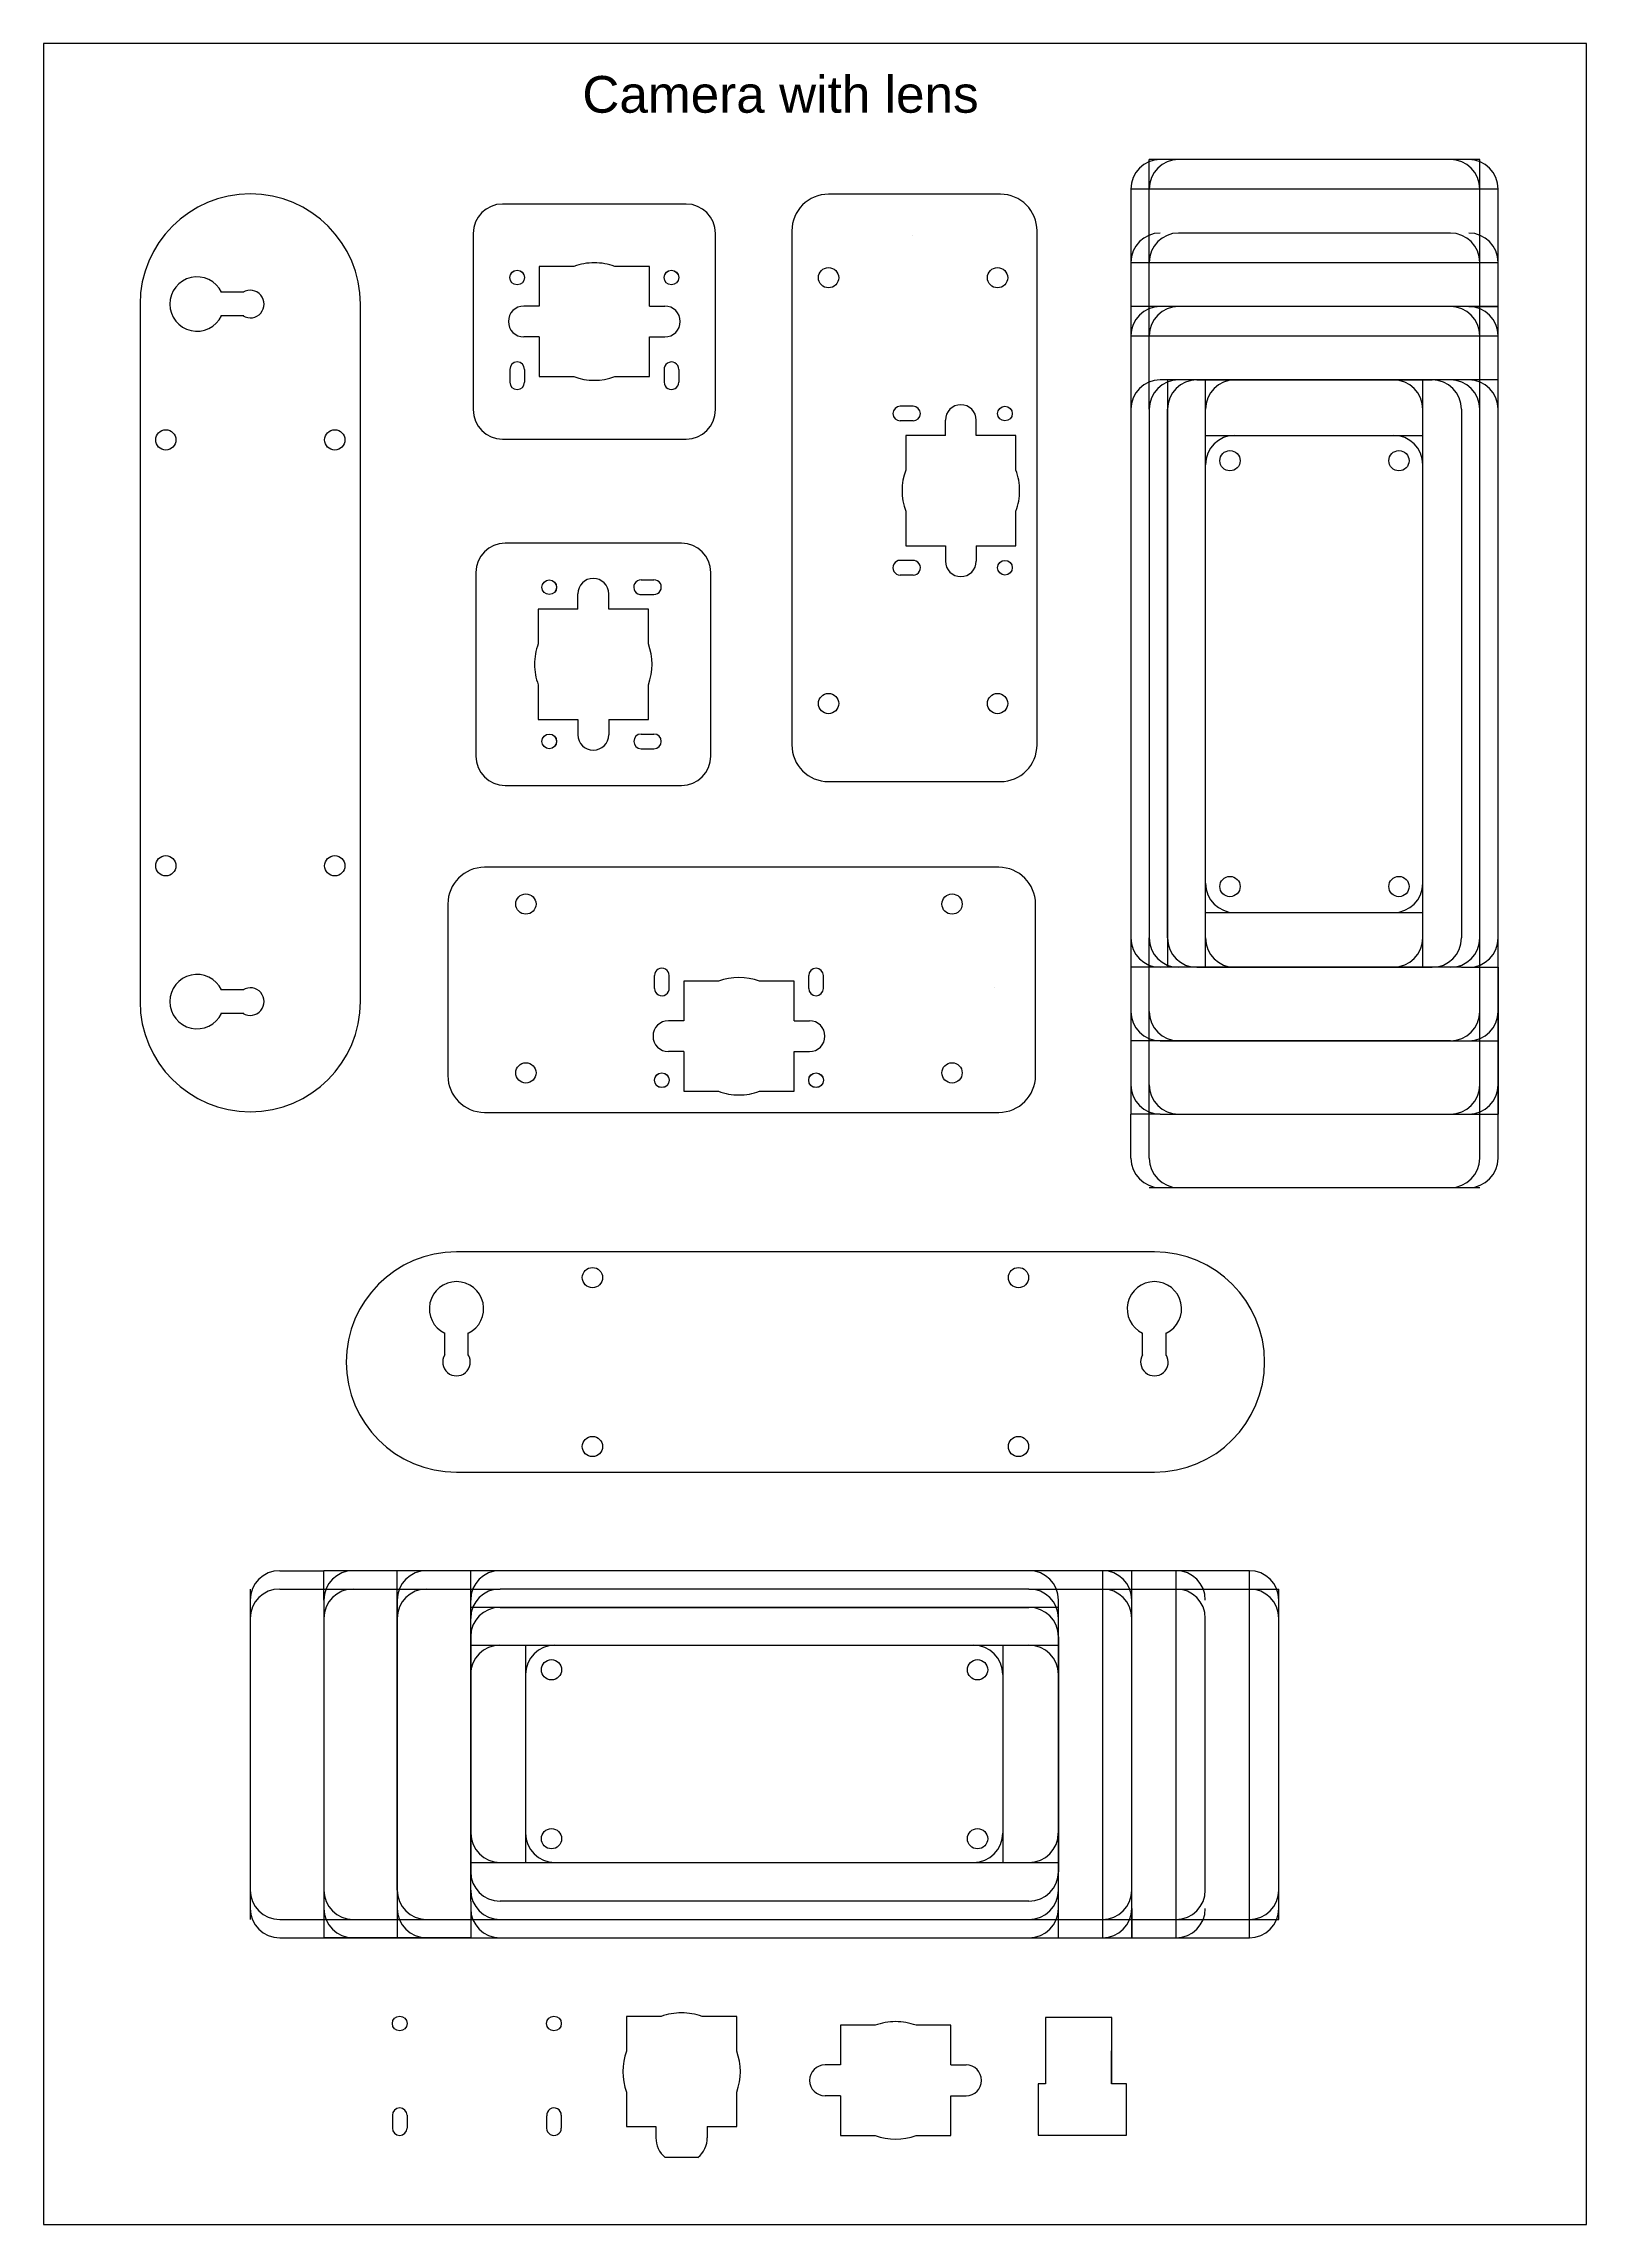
# Model space of a CAD drawing. Header units: millimetres. Extents: x -482 to 810, y -42 to 455.
# Drawn here: x 300 to 510, y 0 to 297 of the extents above; entities that cross this region are included whole.
import ezdxf

# ---------------------------------------------------------------- set-up
doc = ezdxf.new("R2010")
doc.units = ezdxf.units.MM
doc.layers.get('0').update_dxf_attribs({"lineweight": 25, "true_color": 0xffffff})
doc.styles.add('textstyle6', font='')
doc.styles.get('textstyle6').set_extended_font_data('Arial')

msp = doc.modelspace()

# ---------------------------------------------------------------- linework, layer by layer
for p, q in [((510, 297), (300, 297)), ((300, 297), (300, 0)), ((510, 0), (510, 297)), ((495.49, 281.2), (450.49, 281.2)), ((450.49, 247.2), (450.49, 281.2)), ((491.49, 281.2), (454.49, 281.2)), ((495.49, 247.2), (495.49, 281.2)), ((328.13, 276.53), (328.13, 276.53)), ((430.23, 276.49), (406.85, 276.49)), ((497.99, 277.2), (447.99, 277.2)), ((447.99, 277.2), (447.99, 267.2)), ((497.99, 257.2), (497.99, 277.2)), ((387.46, 275.15), (362.46, 275.15)), ((358.46, 271.15), (358.46, 247.15)), ((391.46, 247.15), (391.46, 271.15)), ((401.85, 271.49), (401.85, 201.49)), ((418.25, 270.92), (418.25, 270.92)), ((435.23, 201.49), (435.23, 271.49)), ((447.99, 271.2), (447.99, 151.2)), ((491.49, 271.2), (454.49, 271.2)), ((497.99, 151.2), (497.99, 271.2)), ((372.17, 266.65), (367.46, 266.65)), ((367.46, 266.65), (367.46, 261.25)), ((382.46, 266.65), (377.74, 266.65)), ((382.46, 261.25), (382.46, 266.65)), ((447.99, 267.2), (447.99, 155.2)), ((447.99, 267.2), (497.99, 267.2)), ((497.99, 155.2), (497.99, 267.2)), ((313.13, 261.53), (313.13, 166.53)), ((327.23, 263.13), (324.13, 263.13)), ((343.13, 166.53), (343.13, 261.53)), ((327.23, 259.93), (324.13, 259.93)), ((367.46, 261.25), (365.36, 261.25)), ((382.46, 261.25), (384.56, 261.25)), ((497.99, 261.2), (447.99, 261.2)), ((491.49, 261.2), (454.49, 261.2)), ((493.99, 261.2), (497.99, 261.2)), ((367.46, 257.05), (365.36, 257.05)), ((367.46, 257.05), (367.46, 251.65)), ((382.46, 251.65), (382.46, 257.05)), ((382.46, 257.05), (384.56, 257.05)), ((447.99, 257.2), (497.99, 257.2)), ((363.46, 252.64), (363.46, 250.89)), ((365.46, 252.64), (365.46, 250.89)), ((384.46, 252.55), (384.46, 250.89)), ((386.46, 252.64), (386.46, 250.89)), ((367.46, 251.65), (372.17, 251.65)), ((377.74, 251.65), (382.46, 251.65)), ((447.99, 251.2), (447.99, 151.2)), ((447.99, 251.2), (447.99, 171.2)), ((497.99, 251.2), (451.99, 251.2)), ((452.99, 251.2), (452.99, 171.2)), ((491.49, 251.2), (454.49, 251.2)), ((456.99, 251.2), (488.99, 251.2)), ((458.14, 171.15), (458.14, 251.2)), ((487.72, 171.16), (487.72, 251.2)), ((497.99, 151.2), (497.99, 251.2)), ((497.99, 171.2), (497.99, 251.2)), ((418.35, 247.62), (416.6, 247.62)), ((447.99, 247.2), (447.99, 175.2)), ((450.49, 247.2), (450.49, 175.2)), ((452.99, 175.2), (452.99, 247.2)), ((492.99, 247.2), (492.99, 175.2)), ((495.49, 175.2), (495.49, 247.2)), ((497.99, 175.2), (497.99, 247.2)), ((418.35, 245.62), (416.6, 245.62)), ((417.35, 243.62), (417.35, 238.9)), ((422.75, 243.62), (417.35, 243.62)), ((422.75, 243.62), (422.75, 245.72)), ((426.95, 243.62), (426.95, 245.72)), ((432.35, 243.62), (426.95, 243.62)), ((432.35, 238.9), (432.35, 243.62)), ((458.16, 243.65), (487.72, 243.65)), ((362.46, 243.15), (387.46, 243.15)), ((417.35, 233.33), (417.35, 228.62)), ((432.35, 228.62), (432.35, 233.33)), ((386.82, 228.97), (362.82, 228.97)), ((418.26, 226.61), (416.6, 226.62)), ((417.35, 228.62), (422.75, 228.62)), ((422.75, 228.62), (422.75, 226.52)), ((426.95, 228.62), (432.35, 228.62)), ((426.95, 228.62), (426.95, 226.52)), ((358.82, 224.97), (358.82, 199.97)), ((381.33, 223.97), (383.08, 223.97)), ((390.82, 199.97), (390.82, 224.97)), ((418.35, 224.62), (416.6, 224.62)), ((372.72, 219.97), (367.32, 219.97)), ((367.32, 219.97), (367.32, 215.26)), ((372.72, 219.97), (372.72, 222.07)), ((376.92, 219.97), (376.92, 222.07)), ((382.32, 219.97), (376.92, 219.97)), ((381.42, 221.98), (383.08, 221.97)), ((382.32, 215.26), (382.32, 219.97)), ((367.32, 209.69), (367.32, 204.97)), ((382.32, 204.97), (382.32, 209.69)), ((367.32, 204.97), (372.72, 204.97)), ((372.72, 204.97), (372.72, 202.87)), ((376.92, 204.97), (382.32, 204.97)), ((376.92, 204.97), (376.92, 202.87)), ((381.33, 202.97), (383.08, 202.97)), ((381.33, 200.97), (383.08, 200.97)), ((406.85, 196.49), (430.23, 196.49)), ((362.82, 195.97), (386.82, 195.97)), ((430.02, 184.82), (360.02, 184.82)), ((355.02, 179.82), (355.02, 156.45)), ((435.02, 156.45), (435.02, 179.82)), ((458.16, 178.65), (487.72, 178.65)), ((450.49, 145.2), (450.49, 175.2)), ((495.49, 145.2), (495.49, 175.2)), ((383.15, 168.33), (383.15, 170.08)), ((385.15, 168.41), (385.15, 170.07)), ((391.87, 169.32), (387.15, 169.32)), ((387.15, 169.32), (387.15, 163.92)), ((402.15, 169.32), (397.43, 169.32)), ((402.15, 163.92), (402.15, 169.32)), ((404.15, 168.33), (404.15, 170.08)), ((406.15, 168.33), (406.15, 170.08)), ((451.99, 171.2), (447.99, 171.2)), ((454.49, 171.2), (451.99, 171.2)), ((492.99, 171.2), (452.99, 171.2)), ((456.99, 171.2), (488.99, 171.2)), ((492.99, 171.2), (497.99, 171.2)), ((497.99, 151.2), (497.99, 171.2)), ((497.99, 171.2), (497.99, 171.2)), ((497.99, 171.2), (497.99, 151.2)), ((327.23, 168.13), (324.13, 168.13)), ((429.45, 168.42), (429.45, 168.42)), ((327.23, 164.93), (324.13, 164.93)), ((387.15, 163.92), (385.05, 163.92)), ((402.15, 163.92), (404.25, 163.92)), ((451.99, 161.2), (447.99, 161.2)), ((491.49, 161.2), (451.99, 161.2)), ((451.99, 161.2), (493.99, 161.2)), ((454.49, 161.2), (491.49, 161.2)), ((493.99, 161.2), (497.99, 161.2)), ((387.15, 159.72), (385.05, 159.72)), ((387.15, 159.72), (387.15, 154.32)), ((402.15, 154.32), (402.15, 159.72)), ((402.15, 159.72), (404.25, 159.72)), ((328.13, 151.53), (328.13, 151.53)), ((387.15, 154.32), (391.87, 154.32)), ((397.43, 154.32), (402.15, 154.32)), ((360.02, 151.45), (430.02, 151.45)), ((447.99, 145.2), (447.99, 151.2)), ((451.99, 151.2), (447.99, 151.2)), ((451.99, 151.2), (497.99, 151.2)), ((454.49, 151.2), (491.49, 151.2)), ((497.99, 151.2), (497.99, 151.2)), ((497.99, 145.2), (497.99, 151.2)), ((450.49, 141.2), (495.49, 141.2)), ((454.49, 141.2), (491.49, 141.2)), ((451.2, 132.44), (356.2, 132.44)), ((354.6, 118.34), (354.6, 121.44)), ((357.8, 118.34), (357.8, 121.44)), ((449.6, 118.34), (449.6, 121.44)), ((452.8, 118.34), (452.8, 121.44)), ((341.2, 117.44), (341.2, 117.44)), ((466.2, 117.44), (466.2, 117.44)), ((356.2, 102.44), (451.2, 102.44)), ((328.13, 86.53), (328.13, 41.53)), ((332.13, 89.03), (338.13, 89.03)), ((332.13, 86.53), (362.13, 86.53)), ((458.13, 89.03), (338.13, 89.03)), ((438.13, 89.03), (338.13, 89.03)), ((338.13, 85.03), (338.13, 89.03)), ((454.13, 89.03), (342.13, 89.03)), ((348.13, 85.03), (348.13, 89.03)), ((438.13, 89.03), (358.13, 89.03)), ((358.13, 85.03), (358.13, 89.03)), ((434.13, 89.03), (362.13, 89.03)), ((434.13, 86.53), (362.13, 86.53)), ((434.13, 86.53), (468.13, 86.53)), ((444.13, 89.03), (444.13, 39.03)), ((448.13, 39.03), (448.13, 89.03)), ((464.13, 89.03), (454.13, 89.03)), ((454.13, 89.03), (454.13, 39.03)), ((464.13, 39.03), (464.13, 89.03)), ((468.13, 41.53), (468.13, 86.53)), ((338.13, 85.03), (338.13, 39.03)), ((348.13, 45.53), (348.13, 85.03)), ((348.13, 85.03), (348.13, 43.03)), ((358.13, 82.53), (358.13, 85.03)), ((358.13, 44.03), (358.13, 84.03)), ((438.13, 84.03), (358.13, 84.03)), ((362.13, 84.03), (434.13, 84.03)), ((438.13, 39.03), (438.13, 85.03)), ((328.13, 82.53), (328.13, 45.53)), ((338.13, 82.53), (338.13, 45.53)), ((348.13, 82.53), (348.13, 45.53)), ((438.13, 45.53), (438.13, 82.53)), ((448.13, 45.53), (448.13, 82.53)), ((458.13, 45.53), (458.13, 82.53)), ((468.13, 45.53), (468.13, 82.53)), ((358.08, 78.89), (438.13, 78.89)), ((358.13, 80.03), (358.13, 48.03)), ((365.58, 78.87), (365.58, 49.3)), ((430.58, 78.87), (430.58, 49.3)), ((438.13, 80.03), (438.13, 48.03)), ((358.09, 49.3), (438.13, 49.3)), ((348.13, 43.03), (348.13, 39.03)), ((358.13, 44.03), (358.13, 39.03)), ((434.13, 44.03), (362.13, 44.03)), ((448.13, 43.03), (448.13, 39.03)), ((332.13, 41.53), (362.13, 41.53)), ((332.13, 39.03), (338.13, 39.03)), ((338.13, 39.03), (458.13, 39.03)), ((338.13, 39.03), (438.13, 39.03)), ((338.13, 39.03), (358.13, 39.03)), ((358.13, 39.03), (338.13, 39.03)), ((338.13, 39.03), (338.13, 39.03)), ((342.13, 39.03), (454.13, 39.03)), ((358.13, 39.03), (358.13, 39.03)), ((358.13, 39.03), (438.13, 39.03)), ((362.13, 41.53), (434.13, 41.53)), ((362.13, 39.03), (434.13, 39.03)), ((434.13, 41.53), (468.13, 41.53)), ((444.13, 39.03), (464.13, 39.03)), ((384.05, 28.31), (379.34, 28.31)), ((379.34, 28.31), (379.34, 23.6)), ((394.34, 28.31), (389.62, 28.31)), ((394.34, 23.6), (394.34, 28.31)), ((413.18, 27.11), (408.47, 27.11)), ((408.47, 27.11), (408.47, 21.71)), ((423.47, 27.11), (418.75, 27.11)), ((423.47, 21.71), (423.47, 27.11)), ((436.39, 28.16), (436.36, 19.16)), ((445.39, 28.16), (436.39, 28.16)), ((445.39, 28.16), (436.39, 28.16)), ((436.39, 28.16), (436.39, 19.16)), ((445.36, 19.16), (445.39, 28.16)), ((445.39, 19.16), (445.39, 28.16)), ((408.47, 21.71), (406.37, 21.71)), ((423.47, 21.71), (425.57, 21.71)), ((379.34, 18.03), (379.34, 13.31)), ((394.34, 13.31), (394.34, 18.03)), ((436.36, 19.16), (435.39, 19.16)), ((435.39, 19.16), (435.39, 12.16)), ((435.39, 19.16), (435.39, 12.16)), ((447.39, 19.16), (445.36, 19.16)), ((447.39, 12.16), (447.39, 19.16)), ((447.39, 12.16), (447.39, 19.16)), ((347.47, 14.86), (347.47, 13.11)), ((349.47, 14.86), (349.47, 13.11)), ((370.47, 14.86), (370.47, 13.11)), ((408.47, 17.51), (406.37, 17.51)), ((408.47, 17.51), (408.47, 12.11)), ((423.47, 12.11), (423.47, 17.51)), ((423.47, 17.51), (425.57, 17.51)), ((368.47, 14.77), (368.47, 13.11)), ((379.34, 13.31), (383.34, 13.31)), ((383.34, 13.31), (383.34, 11.81)), ((390.34, 13.31), (394.34, 13.31)), ((390.34, 13.31), (390.34, 11.81)), ((408.47, 12.11), (413.18, 12.11)), ((418.75, 12.11), (423.47, 12.11)), ((435.39, 12.16), (447.39, 12.16)), ((435.39, 12.16), (447.39, 12.16)), ((389.14, 9.11), (384.59, 9.12)), ((300, 0), (510, 0))]:
    msp.add_line(p, q)
for centre, radius in [((364.46, 265.15), 1), ((364.46, 265.14), 1), ((385.46, 265.15), 1), ((385.46, 265.14), 1), ((406.85, 265.12), 1.38), ((429.85, 265.12), 1.38), ((430.85, 246.62), 1), ((430.85, 246.62), 1), ((316.63, 243.03), 1.38), ((339.63, 243.03), 1.38), ((461.49, 240.2), 1.38), ((484.49, 240.2), 1.38), ((430.85, 225.62), 1), ((430.85, 225.62), 1), ((430.85, 225.62), 1), ((368.82, 222.97), 1), ((368.83, 222.97), 1), ((406.85, 207.12), 1.38), ((429.85, 207.12), 1.38), ((368.82, 201.97), 1), ((368.83, 201.97), 1), ((316.63, 185.03), 1.38), ((339.63, 185.03), 1.38), ((365.65, 179.82), 1.38), ((423.65, 179.82), 1.38), ((461.49, 182.2), 1.38), ((484.49, 182.2), 1.38), ((365.65, 156.82), 1.38), ((423.65, 156.82), 1.38), ((384.15, 155.83), 1), ((384.15, 155.82), 1), ((384.15, 155.82), 1), ((405.15, 155.83), 1), ((405.15, 155.82), 1), ((374.7, 128.94), 1.38), ((432.7, 128.94), 1.38), ((374.7, 105.94), 1.38), ((432.7, 105.94), 1.38), ((369.13, 75.53), 1.38), ((427.13, 75.53), 1.38), ((369.13, 52.53), 1.38), ((427.13, 52.53), 1.38), ((348.47, 27.36), 1), ((369.47, 27.36), 1)]:
    msp.add_circle(centre, radius)
for centre, radius, start, end in [((451.99, 277.2), 4, 90, 180), ((454.49, 277.2), 4, 90, 180), ((491.49, 277.2), 4, 0, 90), ((493.99, 277.2), 4, 0, 90), ((328.13, 261.53), 15, 90, 180), ((328.13, 261.53), 15, 0, 90), ((406.85, 271.49), 5, 90, 180), ((430.23, 271.49), 5, 0, 90), ((362.46, 271.15), 4, 90, 180), ((387.46, 271.15), 4, 0, 90), ((451.99, 267.2), 4, 90, 180), ((454.49, 267.2), 4, 90, 180), ((491.49, 267.2), 4, 0, 90), ((493.99, 267.2), 4, 0, 90), ((320.88, 261.53), 3.7, 25.622, 334.378), ((374.96, 259.15), 8, 90, 110.3641), ((374.96, 259.15), 8, 90, 110.3641), ((374.96, 259.15), 8, 90, 110.3641), ((374.96, 259.15), 8, 69.6359, 90), ((328.13, 261.53), 1.88, 238.5761, 121.4239), ((365.36, 259.15), 2.1, 90, 270), ((384.56, 259.15), 2.1, 270, 90), ((451.99, 257.2), 4, 90, 180), ((454.49, 257.2), 4, 90, 180), ((491.49, 257.2), 4, 0, 90), ((493.99, 257.2), 4, 0, 90), ((364.46, 252.64), 1, 0, 180), ((385.46, 252.64), 1, 0, 185.0006), ((364.46, 250.89), 1, 180, 0), ((374.96, 259.15), 8, 249.6359, 290.3641), ((374.96, 259.15), 8, 249.6359, 290.3641), ((385.46, 250.89), 1, 179.8688, 0), ((451.99, 247.2), 4, 90, 180), ((454.49, 247.2), 4, 90, 180), ((456.99, 247.2), 4, 90, 180), ((462.15, 247.2), 4, 90, 180), ((483.72, 247.19), 4, 0, 90), ((488.99, 247.2), 4, 0, 90), ((491.49, 247.2), 4, 0, 90), ((493.99, 247.2), 4, 0, 90), ((362.46, 247.15), 4, 180, 270), ((387.46, 247.15), 4, 270, 0), ((416.6, 246.62), 1, 90, 270), ((418.35, 246.62), 1, 270, 90), ((424.85, 245.72), 2.1, 0, 180), ((462.16, 239.65), 4, 90, 180), ((483.72, 239.65), 4, 0, 90), ((424.85, 236.12), 8, 159.6359, 200.3641), ((424.85, 236.12), 8, 159.6359, 200.3641), ((424.85, 236.12), 8, 0, 20.3641), ((424.85, 236.12), 8, 0, 20.3641), ((424.85, 236.12), 8, 0, 20.3641), ((424.85, 236.12), 8, 339.6359, 0), ((362.82, 224.97), 4, 90, 180), ((386.82, 224.97), 4, 0, 90), ((416.6, 225.62), 1, 89.8688, 270), ((418.35, 225.62), 1, 270, 95.0006), ((424.85, 226.52), 2.1, 180, 0), ((374.82, 222.07), 2.1, 0, 180), ((381.33, 222.97), 1, 90, 275.0006), ((383.08, 222.97), 1, 269.8688, 90), ((374.82, 212.47), 8, 159.6359, 180), ((374.82, 212.47), 8, 339.6359, 20.3641), ((374.82, 212.47), 8, 339.6359, 20.3641), ((374.82, 212.47), 8, 180, 200.3641), ((374.82, 212.47), 8, 180, 200.3641), ((374.82, 212.47), 8, 180, 200.3641), ((374.82, 202.87), 2.1, 180, 0), ((381.33, 201.97), 1, 90, 270), ((383.08, 201.97), 1, 270, 90), ((362.82, 199.97), 4, 180, 270), ((386.82, 199.97), 4, 270, 0), ((406.85, 201.49), 5, 180, 270), ((430.23, 201.49), 5, 270, 0), ((360.02, 179.82), 5, 90, 180), ((430.02, 179.82), 5, 0, 90), ((462.16, 182.65), 4, 180, 270), ((483.73, 182.65), 4, 270, 0), ((451.99, 175.2), 4, 180, 270), ((454.49, 175.2), 4, 180, 270), ((456.99, 175.2), 4, 180, 270), ((462.15, 175.2), 4, 180, 270), ((483.73, 175.21), 4, 270, 0), ((488.99, 175.2), 4, 270, 0), ((491.49, 175.2), 4, 270, 0), ((493.99, 175.2), 4, 270, 0), ((320.88, 166.53), 3.7, 25.622, 334.378), ((384.15, 170.08), 1, 359.8688, 180), ((394.65, 161.82), 8, 69.6359, 110.3641), ((394.65, 161.82), 8, 69.6359, 110.3641), ((405.15, 170.08), 1, 0, 180), ((328.13, 166.53), 15, 180, 270), ((328.13, 166.53), 1.88, 238.5761, 121.4239), ((328.13, 166.53), 15, 270, 0), ((384.15, 168.33), 1, 180, 5.0006), ((405.15, 168.33), 1, 180, 0), ((385.05, 161.82), 2.1, 90, 270), ((404.25, 161.82), 2.1, 270, 90), ((451.99, 165.2), 4, 180, 270), ((454.49, 165.2), 4, 180, 270), ((491.49, 165.2), 4, 270, 0), ((493.99, 165.2), 4, 270, 0), ((360.02, 156.45), 5, 180, 270), ((430.02, 156.45), 5, 270, 0), ((451.99, 155.2), 4, 180, 270), ((454.49, 155.2), 4, 180, 270), ((491.49, 155.2), 4, 270, 0), ((493.99, 155.2), 4, 270, 0), ((394.65, 161.82), 8, 249.6359, 270), ((394.65, 161.82), 8, 270, 290.3641), ((394.65, 161.82), 8, 270, 290.3641), ((394.65, 161.82), 8, 270, 290.3641), ((451.99, 145.2), 4, 180, 270), ((454.49, 145.2), 4, 180, 270), ((491.49, 145.2), 4, 270, 0), ((493.99, 145.2), 4, 270, 0), ((356.2, 117.44), 15, 90, 180), ((451.2, 117.44), 15, 0, 90), ((356.2, 124.69), 3.7, 295.622, 244.378), ((451.2, 124.69), 3.7, 295.622, 244.378), ((356.2, 117.44), 15, 180, 270), ((356.2, 117.44), 1.88, 148.5761, 31.4239), ((451.2, 117.44), 1.88, 148.5761, 31.4239), ((451.2, 117.44), 15, 270, 0), ((332.13, 85.03), 4, 90, 180), ((332.13, 82.53), 4, 90, 180), ((342.13, 85.03), 4, 90, 180), ((342.13, 82.53), 4, 90, 180), ((352.13, 85.03), 4, 90, 180), ((352.13, 82.53), 4, 90, 180), ((362.13, 85.03), 4, 90, 180), ((362.13, 82.53), 4, 90, 180), ((434.13, 85.03), 4, 0, 90), ((434.13, 82.53), 4, 0, 90), ((444.13, 85.03), 4, 0, 90), ((444.13, 82.53), 4, 0, 90), ((454.13, 85.03), 4, 0, 90), ((454.13, 82.53), 4, 0, 90), ((464.13, 85.03), 4, 0, 90), ((464.13, 82.53), 4, 0, 90), ((362.13, 80.03), 4, 90, 180), ((434.13, 80.03), 4, 0, 90), ((362.12, 74.88), 4, 90, 180), ((369.58, 74.87), 4, 90, 180), ((426.58, 74.87), 4, 0, 90), ((434.13, 74.88), 4, 0, 90), ((362.14, 53.29), 4, 180, 270), ((369.58, 53.29), 4, 180, 270), ((426.58, 53.3), 4, 270, 0), ((434.12, 53.3), 4, 270, 0), ((362.13, 48.03), 4, 180, 270), ((434.13, 48.03), 4, 270, 0), ((332.13, 45.53), 4, 180, 270), ((342.13, 45.53), 4, 180, 270), ((352.13, 45.53), 4, 180, 270), ((362.13, 45.53), 4, 180, 270), ((434.13, 45.53), 4, 270, 0), ((444.13, 45.53), 4, 270, 0), ((454.13, 45.53), 4, 270, 0), ((464.13, 45.53), 4, 270, 0), ((332.13, 43.03), 4, 180, 270), ((342.13, 43.03), 4, 180, 270), ((352.13, 43.03), 4, 180, 270), ((362.13, 43.03), 4, 180, 270), ((434.13, 43.03), 4, 270, 0), ((444.13, 43.03), 4, 270, 0), ((454.13, 43.03), 4, 270, 0), ((464.13, 43.03), 4, 270, 0), ((386.84, 20.81), 8, 90, 110.3641), ((386.84, 20.81), 8, 90, 110.3641), ((386.84, 20.81), 8, 90, 110.3641), ((386.84, 20.81), 8, 69.6359, 90), ((415.97, 19.61), 8, 90, 110.3641), ((415.97, 19.61), 8, 90, 110.3641), ((415.97, 19.61), 8, 90, 110.3641), ((415.97, 19.61), 8, 69.6359, 90), ((386.84, 20.81), 8, 159.6359, 200.3641), ((386.84, 20.81), 8, 159.6359, 200.3641), ((386.84, 20.81), 8, 339.6359, 20.3641), ((386.84, 20.81), 8, 339.6359, 20.3641), ((406.37, 19.61), 2.1, 90, 270), ((425.57, 19.61), 2.1, 270, 90), ((348.47, 14.86), 1, 0, 180), ((369.47, 14.86), 1, 0, 185.0006), ((348.47, 13.11), 1, 180, 0), ((369.47, 13.11), 1, 179.8688, 0), ((415.97, 19.61), 8, 249.6359, 290.3641), ((415.97, 19.61), 8, 249.6359, 290.3641), ((386.84, 11.81), 3.5, 180, 230.312), ((386.84, 11.81), 3.5, 309.5204, 0)]:
    msp.add_arc(centre, radius, start, end)

# ---------------------------------------------------------------- texts
at = {"insert": (373.33, 292.59), "char_height": 1, "attachment_point": 1, "style": 'textstyle6'}
msp.add_mtext('\\H5;Camera with lens', dxfattribs=at)

doc.saveas('drawing.dxf')
